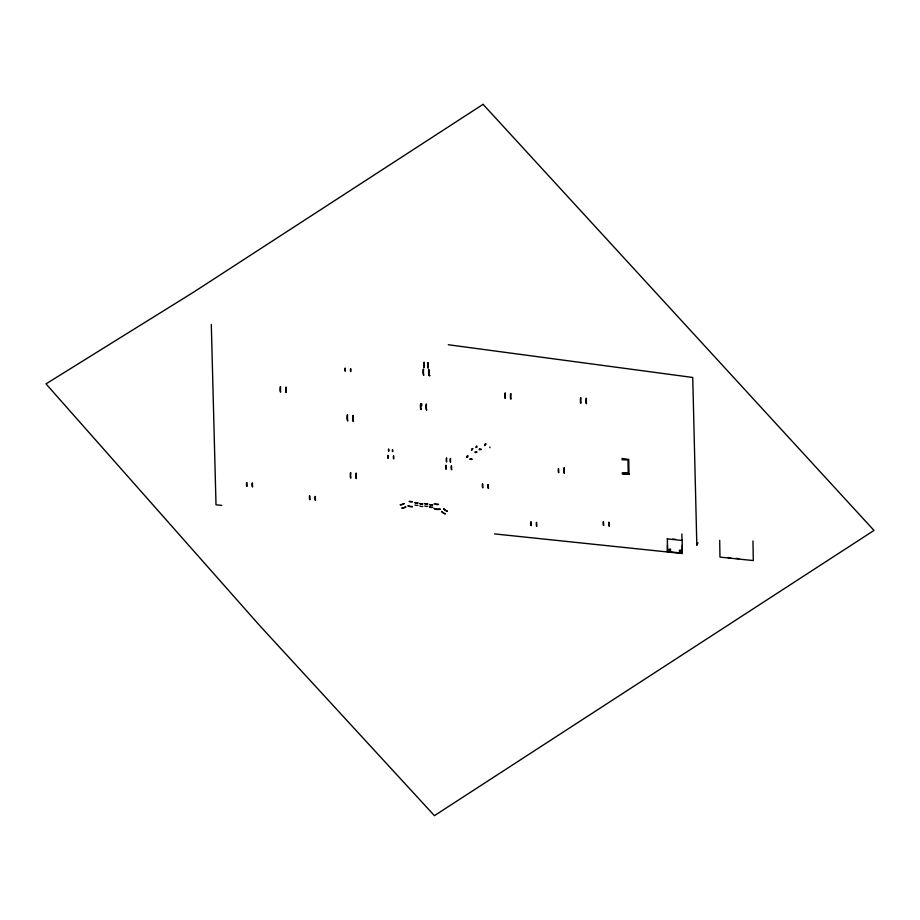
<?xml version="1.0" encoding="UTF-8"?>
<svg xmlns="http://www.w3.org/2000/svg" width="920" height="920" viewBox="0 0 920 920"><rect width="100%" height="100%" fill="white"/><g stroke="black" fill="none" stroke-linecap="round" stroke-linejoin="round"><path stroke-width="1.38" d="M421.671 403.627L421.797 405.812M467.567 456.619L466.773 457.401L467.429 455.549L467.992 455.814L467.268 457.459L467.544 456.872M476.755 446.821L475.95 447.614C476.824 443.704 477.1 447.959 476.721 447.085M623.794 473.271L628.406 473.34L622.311 472.788L622.334 474.087L623.806 474.248L623.967 472.891M623.806 473.915L629.154 474.076L623.967 473.535M682.283 545.295L682.237 553.506L667.437 551.977L667.391 538.534M667.494 545.066L667.437 551.977L494.58 533.91M682.192 540.063L682.237 553.506M697.958 542.823L696.842 545.353L692.737 377.464L448.316 344.747M475.249 451.674C473.777 452.996 477.871 452.697 476.755 451.628M489.946 447.672L489.865 446.982M480.47 449.696L481.424 449.477L480.619 448.96M471.281 459.482L472.236 459.275L471.431 458.758M672.773 539.097L675.464 539.373M667.219 538.913L682.03 540.442L681.893 533.991M727.8 557.531L730.572 557.819M736.103 558.382L738.875 558.67M667.598 551.597L682.41 553.127M221.72 505.402L216.005 504.804L211.301 324.426M752.974 540.96L753.296 560.556L719.969 557.117L719.693 540.327M628.992 474.455L628.74 459.425L622.069 458.413L622.092 459.724L628.015 460.011L628.233 473.719M580.635 402.994A6.072 1.196 -84.1 0 1 580.554 397.773M586.558 403.615A6.072 1.196 -84.1 0 1 586.477 398.383M581.003 403.041A6.072 1.196 -84.1 0 1 580.922 397.808M586.189 403.57A6.072 1.196 -84.1 0 1 586.097 398.348M558.497 472.523A6.072 1.196 -84.1 0 1 558.302 468.866M558.865 472.558A6.072 1.196 -84.1 0 1 558.67 468.901M564.42 473.133A6.072 1.196 -84.1 0 1 564.339 467.912M564.052 473.098A6.072 1.196 -84.1 0 1 563.971 467.877M608.959 526.01A6.072 1.196 -84.1 0 1 608.764 522.341M609.327 526.044A6.072 1.196 -84.1 0 1 609.132 522.387M603.405 525.435A6.072 1.196 -84.1 0 1 603.209 521.778M603.773 525.469A6.072 1.196 -84.1 0 1 603.577 521.812M530.978 525.55A6.072 1.196 -84.1 0 1 530.783 521.881M531.357 525.584A6.072 1.196 -84.1 0 1 531.15 521.928M536.9 526.159A6.072 1.196 -84.1 0 1 536.705 522.491M536.533 526.125A6.072 1.196 -84.1 0 1 536.337 522.457M482.586 487.657A6.072 1.196 -84.1 0 1 482.39 484M482.954 487.703A6.072 1.196 -84.1 0 1 482.758 484.035M488.508 488.267A6.072 1.196 -84.1 0 1 488.313 484.61M488.14 488.232A6.072 1.196 -84.1 0 1 487.945 484.575M505.103 398.314A6.072 1.196 -84.1 0 1 505.022 393.093M505.471 398.36A6.072 1.196 -84.1 0 1 505.39 393.127M511.025 398.935A6.072 1.196 -84.1 0 1 510.945 393.702M510.657 398.889A6.072 1.196 -84.1 0 1 510.577 393.668M421.245 409.469A6.072 1.196 -84.1 0 1 420.923 403.638M420.865 409.434A6.072 1.196 -84.1 0 1 420.555 403.604M426.799 410.044A6.072 1.196 -84.1 0 1 426.478 404.213M426.42 409.998A6.072 1.196 -84.1 0 1 426.109 404.179M347.909 420.796A6.072 1.196 -84.1 0 1 347.587 414.966M347.541 420.762A6.072 1.196 -84.1 0 1 347.219 414.931M353.464 421.371A6.072 1.196 -84.1 0 1 353.142 415.541M353.096 421.325A6.072 1.196 -84.1 0 1 352.774 415.506M344.954 370.955A6.072 1.196 -84.1 0 1 344.919 368.253M350.888 371.565A6.072 1.196 -84.1 0 1 350.842 368.862M350.508 371.53A6.072 1.196 -84.1 0 1 350.462 368.828M345.334 370.99A6.072 1.196 -84.1 0 1 345.287 368.287M280.335 391.92A6.072 1.196 -84.1 0 1 280.243 386.687M280.703 391.954A6.072 1.196 -84.1 0 1 280.611 386.733M286.258 392.529A6.072 1.196 -84.1 0 1 286.166 387.297M285.89 392.483A6.072 1.196 -84.1 0 1 285.798 387.262M350.52 477.894A6.072 1.196 -84.1 0 1 350.44 472.673M356.442 478.503A6.072 1.196 -84.1 0 1 356.362 473.282M356.074 478.469A6.072 1.196 -84.1 0 1 355.994 473.248M350.888 477.94A6.072 1.196 -84.1 0 1 350.808 472.707M309.66 499.583A6.072 1.196 -84.1 0 1 309.465 495.914M315.583 500.192A6.072 1.196 -84.1 0 1 315.387 496.524M315.215 500.147A6.072 1.196 -84.1 0 1 315.019 496.489M310.028 499.617A6.072 1.196 -84.1 0 1 309.833 495.96M246.732 486.185A6.072 1.196 -84.1 0 1 246.525 482.528M247.1 486.231A6.072 1.196 -84.1 0 1 246.905 482.563M252.655 486.806A6.072 1.196 -84.1 0 1 252.459 483.138M252.287 486.76A6.072 1.196 -84.1 0 1 252.08 483.103M445.855 469.062A6.072 1.196 -84.1 0 1 445.659 465.393M451.777 469.671A6.072 1.196 -84.1 0 1 451.582 466.014M451.409 469.637A6.072 1.196 -84.1 0 1 451.214 465.968M450.627 462.162A4.255 0.839 -84.1 0 1 450.57 458.505M450.374 462.127A4.255 0.839 -84.1 0 1 450.317 458.47M446.487 461.725A4.255 0.839 -84.1 0 1 446.418 458.068M446.74 461.759A4.255 0.839 -84.1 0 1 446.683 458.102M446.223 469.096A6.072 1.196 -84.1 0 1 446.027 465.44M388.562 451.087A4.255 0.839 -84.1 0 1 388.527 449.19M388.827 451.11A4.255 0.839 -84.1 0 1 388.792 449.224M387.883 458.125A6.072 1.196 -84.1 0 1 387.849 455.423M392.449 451.49A4.255 0.839 -84.1 0 1 392.414 449.592M388.263 458.171A6.072 1.196 -84.1 0 1 388.217 455.469M393.806 458.746A6.072 1.196 -84.1 0 1 393.772 456.032M393.438 458.7A6.072 1.196 -84.1 0 1 393.392 455.998M392.713 451.513A4.255 0.839 -84.1 0 1 392.679 449.627M428.214 367.966A4.255 0.839 -84.1 0 1 428.133 362.791M427.961 367.942A4.255 0.839 -84.1 0 1 427.869 362.767M423.51 375.049A6.072 1.196 -84.1 0 1 423.2 369.219M423.878 375.084A6.072 1.196 -84.1 0 1 423.568 369.265M430.054 375.647A6.072 1.196 -84.1 0 1 429.122 369.828M429.065 375.624A6.072 1.196 -84.1 0 1 428.754 369.794M424.074 367.54A4.255 0.839 -84.1 0 1 423.982 362.365M424.327 367.563A4.255 0.839 -84.1 0 1 424.246 362.388M440.105 509.001A6.072 3.093 -0.9 0 1 434.171 508.38M438.46 504.574A6.072 3.093 -0.9 0 1 434.102 503.815M440.105 509.323A6.072 3.093 -0.9 0 1 434.183 508.714M438.46 504.252A6.072 3.093 -0.9 0 1 435.39 503.941M412.355 501.561A6.072 3.093 -0.9 0 1 409.285 501.239M412.355 501.883A6.072 3.093 -0.9 0 1 409.285 501.572M412.424 506.46A6.072 3.093 -0.9 0 1 408.066 505.69M412.436 506.782A6.072 3.093 -0.9 0 1 408.077 506.023M432.641 507.403A3.036 1.552 -0.9 0 1 429.674 507.092M432.641 507.23A3.036 1.552 -0.9 0 1 429.674 506.931M432.595 504.781A3.036 1.552 -0.9 0 1 429.64 504.482M432.595 504.953A3.036 1.552 -0.9 0 1 429.64 504.643M427.708 506.264A3.036 1.552 -0.9 0 1 424.741 505.966M427.662 503.815A3.036 1.552 -0.9 0 1 424.706 503.516M427.673 503.976A3.036 1.552 -0.9 0 1 424.706 503.677M422.74 503.78A3.036 1.552 -0.9 0 1 419.773 503.481M422.74 503.941A3.036 1.552 -0.9 0 1 419.784 503.642M422.786 506.391A3.036 1.552 -0.9 0 1 419.819 506.092M417.921 502.86A3.036 1.552 -0.9 0 1 414.954 502.55M417.921 503.022A3.036 1.552 -0.9 0 1 414.954 502.722M417.956 505.31A3.036 1.552 -0.9 0 1 414.989 504.999M445.153 513.912A4.255 2.277 37.8 0 1 441.634 511.566M445.291 513.728A4.255 2.277 37.8 0 1 441.772 511.382M447.35 511.072A4.255 2.277 37.8 0 1 443.842 508.725M447.212 511.244A4.255 2.277 37.8 0 1 443.704 508.898M405.789 507.035A4.255 1.621 -27 0 1 402.04 508.173M405.674 506.816A4.255 1.621 -27 0 1 401.936 507.955M403.995 503.527A4.255 1.621 -27 0 1 400.257 504.666M404.11 503.746A4.255 1.621 -27 0 1 400.372 504.884M470.35 458.608L470.223 459.448L470.35 458.608M472.73 448.718L471.5 450.317L472.029 448.58L472.73 448.718M479.527 448.81L479.4 449.65L479.527 448.81M485.829 444.072L484.598 445.671L485.139 443.946L485.829 444.072M483.069 104.34L193.453 292.249L46 383.87L259.072 624.91L434.424 815.66L874 530.438L483.069 104.34M670.519 549.297L669.035 549.136L669.058 550.447L670.542 550.597L670.519 549.297M680.88 550.367L679.408 550.206L679.42 551.517L680.904 551.666L680.88 550.367"/></g></svg>
